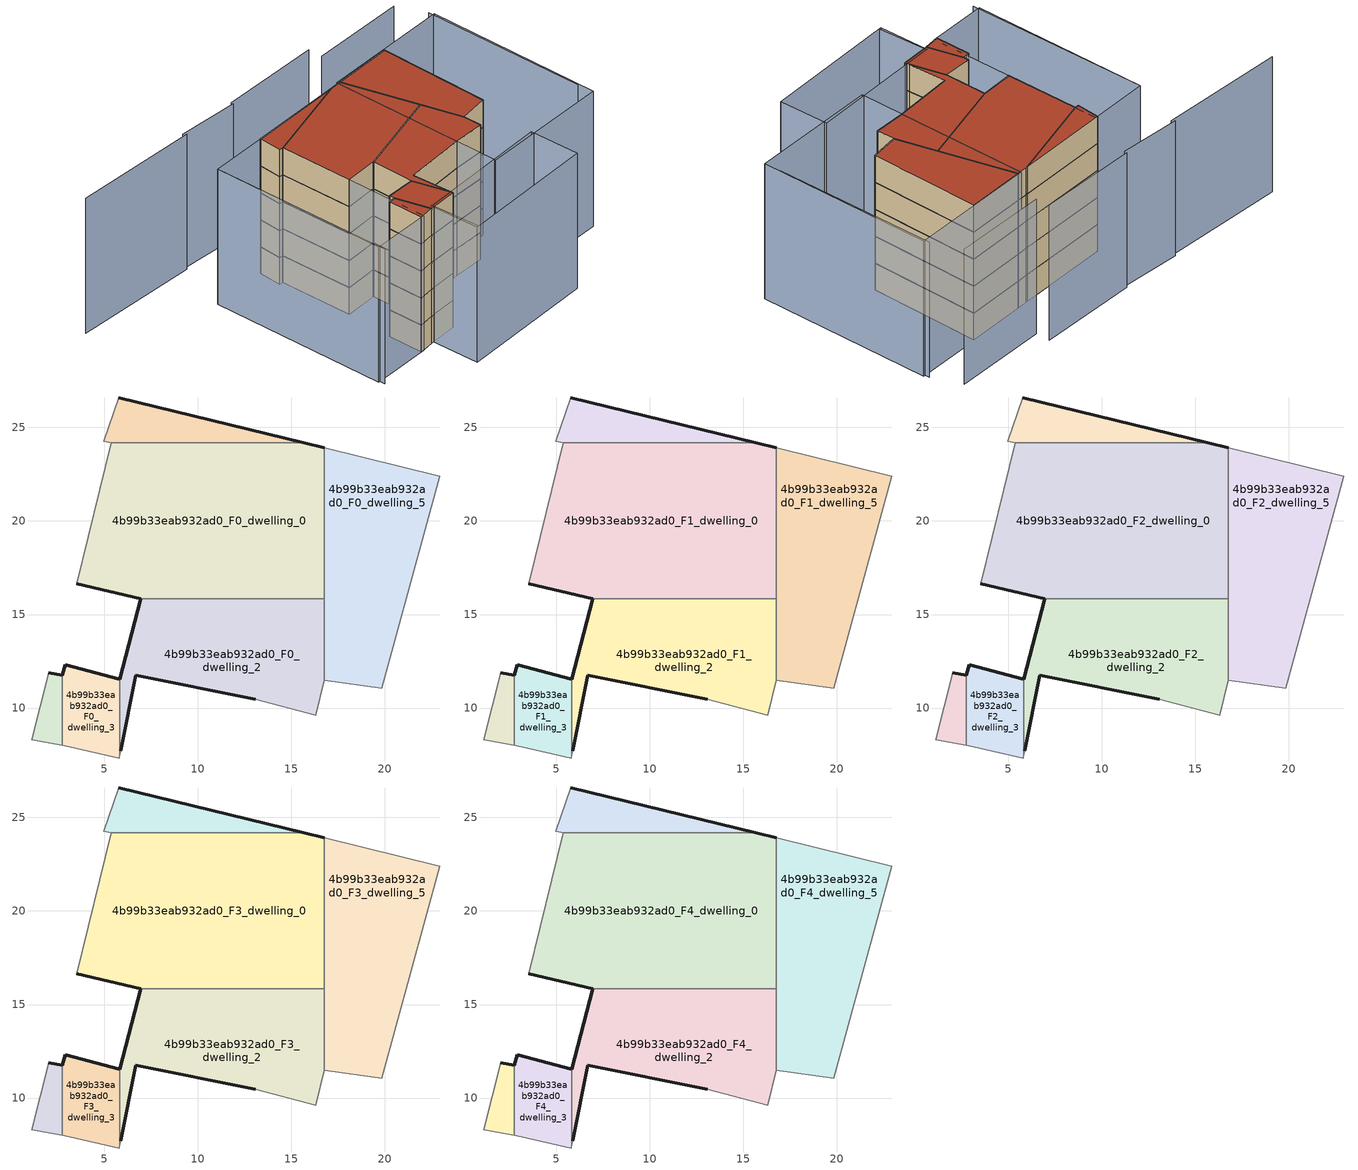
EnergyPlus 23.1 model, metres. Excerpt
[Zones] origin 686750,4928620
4b99b33eab932ad0_F0_dwelling_0
 floor ground (EU_floor_Construction): 16.78,15.85 16.78,23.9 15.67,24.17 5.38,24.17 3.55,16.64 6.97,15.85 z0
 wall outside (EU_wall_Construction): 15.67,24.17 16.78,23.9 / 6.97,15.85 3.55,16.64 z0:3
 wall adiabatic (EU_wall_Construction): 3.55,16.64 5.38,24.17 z0:3
 wall to 4b99b33eab932ad0_F0_dwelling_1 (EU_wall_Construction): 5.38,24.17 15.67,24.17 z0:3
 wall to 4b99b33eab932ad0_F0_dwelling_5 (EU_wall_Construction): 16.78,23.9 16.78,15.85 z0:3
 wall to 4b99b33eab932ad0_F0_dwelling_2 (EU_wall_Construction): 16.78,15.85 6.97,15.85 z0:3
4b99b33eab932ad0_F0_dwelling_1
 floor ground (EU_floor_Construction): 15.67,24.17 5.78,26.57 4.98,24.27 5.38,24.17 z0
 wall outside (EU_wall_Construction): 5.78,26.57 15.67,24.17 z0:3
 wall adiabatic (EU_wall_Construction): 5.38,24.17 4.98,24.27 5.78,26.57 z0:3
4b99b33eab932ad0_F0_dwelling_2
 floor ground (EU_floor_Construction): 16.32,9.62 16.78,11.48 16.78,15.85 6.97,15.85 5.85,11.55 5.85,7.52 5.89,7.71 6.69,11.75 13.09,10.47 z0
 wall outside (EU_wall_Construction): 5.85,11.55 6.97,15.85 / 13.09,10.47 6.69,11.75 5.89,7.71 z0:3
 wall adiabatic (EU_wall_Construction): 16.78,11.48 16.32,9.62 13.09,10.47 / 5.89,7.71 5.85,7.52 z0:3
 wall to 4b99b33eab932ad0_F0_dwelling_3 (EU_wall_Construction): 5.85,7.52 5.85,11.55 z0:3
 wall to 4b99b33eab932ad0_F0_dwelling_5 (EU_wall_Construction): 16.78,15.85 16.78,11.48 z0:3
4b99b33eab932ad0_F0_dwelling_3
 floor ground (EU_floor_Construction): 5.81,7.33 5.85,7.52 5.85,11.55 2.92,12.31 2.78,11.75 2.78,8 3.13,7.94 z0
 wall outside (EU_wall_Construction): 2.78,11.75 2.92,12.31 5.85,11.55 z0:3
 wall adiabatic (EU_wall_Construction): 5.85,7.52 5.81,7.33 3.13,7.94 2.78,8 z0:3
 wall to 4b99b33eab932ad0_F0_dwelling_4 (EU_wall_Construction): 2.78,8 2.78,11.75 z0:3
4b99b33eab932ad0_F0_dwelling_4
 floor ground (EU_floor_Construction): 2.78,8 2.78,11.75 2.03,11.89 1.13,8.3 z0
 wall outside (EU_wall_Construction): 2.03,11.89 2.78,11.75 z0:3
 wall adiabatic (EU_wall_Construction): 2.78,8 1.13,8.3 2.03,11.89 z0:3
4b99b33eab932ad0_F0_dwelling_5
 floor ground (EU_floor_Construction): 19.84,11.05 22.95,22.4 16.78,23.9 16.78,11.48 z0
 wall adiabatic (EU_wall_Construction): 16.78,23.9 22.95,22.4 19.84,11.05 16.78,11.48 z0:3
4b99b33eab932ad0_F1_dwelling_0
 floor to 4b99b33eab932ad0_F0_dwelling_0 (EU_floor_Construction): 16.78,15.85 16.78,23.9 15.67,24.17 5.38,24.17 3.55,16.64 6.97,15.85 z3
 wall outside (EU_wall_Construction): 15.67,24.17 16.78,23.9 / 6.97,15.85 3.55,16.64 z3:6
 wall adiabatic (EU_wall_Construction): 3.55,16.64 5.38,24.17 z3:6
 wall to 4b99b33eab932ad0_F1_dwelling_1 (EU_wall_Construction): 5.38,24.17 15.67,24.17 z3:6
 wall to 4b99b33eab932ad0_F1_dwelling_5 (EU_wall_Construction): 16.78,23.9 16.78,15.85 z3:6
 wall to 4b99b33eab932ad0_F1_dwelling_2 (EU_wall_Construction): 16.78,15.85 6.97,15.85 z3:6
4b99b33eab932ad0_F1_dwelling_1
 floor to 4b99b33eab932ad0_F0_dwelling_1 (EU_floor_Construction): 15.67,24.17 5.78,26.57 4.98,24.27 5.38,24.17 z3
 wall outside (EU_wall_Construction): 5.78,26.57 15.67,24.17 z3:6
 wall adiabatic (EU_wall_Construction): 5.38,24.17 4.98,24.27 5.78,26.57 z3:6
4b99b33eab932ad0_F1_dwelling_2
 floor to 4b99b33eab932ad0_F0_dwelling_2 (EU_floor_Construction): 16.32,9.62 16.78,11.48 16.78,15.85 6.97,15.85 5.85,11.55 5.85,7.52 5.89,7.71 6.69,11.75 13.09,10.47 z3
 wall outside (EU_wall_Construction): 5.85,11.55 6.97,15.85 / 13.09,10.47 6.69,11.75 5.89,7.71 z3:6
 wall adiabatic (EU_wall_Construction): 16.78,11.48 16.32,9.62 13.09,10.47 / 5.89,7.71 5.85,7.52 z3:6
 wall to 4b99b33eab932ad0_F1_dwelling_3 (EU_wall_Construction): 5.85,7.52 5.85,11.55 z3:6
 wall to 4b99b33eab932ad0_F1_dwelling_5 (EU_wall_Construction): 16.78,15.85 16.78,11.48 z3:6
4b99b33eab932ad0_F1_dwelling_3
 floor to 4b99b33eab932ad0_F0_dwelling_3 (EU_floor_Construction): 5.81,7.33 5.85,7.52 5.85,11.55 2.92,12.31 2.78,11.75 2.78,8 3.13,7.94 z3
 wall outside (EU_wall_Construction): 2.78,11.75 2.92,12.31 5.85,11.55 z3:6
 wall adiabatic (EU_wall_Construction): 5.85,7.52 5.81,7.33 3.13,7.94 2.78,8 z3:6
 wall to 4b99b33eab932ad0_F1_dwelling_4 (EU_wall_Construction): 2.78,8 2.78,11.75 z3:6
4b99b33eab932ad0_F1_dwelling_4
 floor to 4b99b33eab932ad0_F0_dwelling_4 (EU_floor_Construction): 2.78,8 2.78,11.75 2.03,11.89 1.13,8.3 z3
 wall outside (EU_wall_Construction): 2.03,11.89 2.78,11.75 z3:6
 wall adiabatic (EU_wall_Construction): 2.78,8 1.13,8.3 2.03,11.89 z3:6
4b99b33eab932ad0_F1_dwelling_5
 floor to 4b99b33eab932ad0_F0_dwelling_5 (EU_floor_Construction): 19.84,11.05 22.95,22.4 16.78,23.9 16.78,11.48 z3
 wall adiabatic (EU_wall_Construction): 16.78,23.9 22.95,22.4 19.84,11.05 16.78,11.48 z3:6
4b99b33eab932ad0_F2_dwelling_0
 floor to 4b99b33eab932ad0_F1_dwelling_0 (EU_floor_Construction): 16.78,15.85 16.78,23.9 15.67,24.17 5.38,24.17 3.55,16.64 6.97,15.85 z6
 wall outside (EU_wall_Construction): 15.67,24.17 16.78,23.9 / 6.97,15.85 3.55,16.64 z6:9
 wall adiabatic (EU_wall_Construction): 3.55,16.64 5.38,24.17 z6:9
 wall to 4b99b33eab932ad0_F2_dwelling_1 (EU_wall_Construction): 5.38,24.17 15.67,24.17 z6:9
 wall to 4b99b33eab932ad0_F2_dwelling_5 (EU_wall_Construction): 16.78,23.9 16.78,15.85 z6:9
 wall to 4b99b33eab932ad0_F2_dwelling_2 (EU_wall_Construction): 16.78,15.85 6.97,15.85 z6:9
4b99b33eab932ad0_F2_dwelling_1
 floor to 4b99b33eab932ad0_F1_dwelling_1 (EU_floor_Construction): 15.67,24.17 5.78,26.57 4.98,24.27 5.38,24.17 z6
 wall outside (EU_wall_Construction): 5.78,26.57 15.67,24.17 z6:9
 wall adiabatic (EU_wall_Construction): 5.38,24.17 4.98,24.27 5.78,26.57 z6:9
4b99b33eab932ad0_F2_dwelling_2
 floor to 4b99b33eab932ad0_F1_dwelling_2 (EU_floor_Construction): 16.32,9.62 16.78,11.48 16.78,15.85 6.97,15.85 5.85,11.55 5.85,7.52 5.89,7.71 6.69,11.75 13.09,10.47 z6
 wall outside (EU_wall_Construction): 5.85,11.55 6.97,15.85 / 13.09,10.47 6.69,11.75 5.89,7.71 z6:9
 wall adiabatic (EU_wall_Construction): 16.78,11.48 16.32,9.62 13.09,10.47 / 5.89,7.71 5.85,7.52 z6:9
 wall to 4b99b33eab932ad0_F2_dwelling_3 (EU_wall_Construction): 5.85,7.52 5.85,11.55 z6:9
 wall to 4b99b33eab932ad0_F2_dwelling_5 (EU_wall_Construction): 16.78,15.85 16.78,11.48 z6:9
4b99b33eab932ad0_F2_dwelling_3
 floor to 4b99b33eab932ad0_F1_dwelling_3 (EU_floor_Construction): 5.81,7.33 5.85,7.52 5.85,11.55 2.92,12.31 2.78,11.75 2.78,8 3.13,7.94 z6
 wall outside (EU_wall_Construction): 2.78,11.75 2.92,12.31 5.85,11.55 z6:9
 wall adiabatic (EU_wall_Construction): 5.85,7.52 5.81,7.33 3.13,7.94 2.78,8 z6:9
 wall to 4b99b33eab932ad0_F2_dwelling_4 (EU_wall_Construction): 2.78,8 2.78,11.75 z6:9
4b99b33eab932ad0_F2_dwelling_4
 floor to 4b99b33eab932ad0_F1_dwelling_4 (EU_floor_Construction): 2.78,8 2.78,11.75 2.03,11.89 1.13,8.3 z6
 wall outside (EU_wall_Construction): 2.03,11.89 2.78,11.75 z6:9
 wall adiabatic (EU_wall_Construction): 2.78,8 1.13,8.3 2.03,11.89 z6:9
4b99b33eab932ad0_F2_dwelling_5
 floor to 4b99b33eab932ad0_F1_dwelling_5 (EU_floor_Construction): 19.84,11.05 22.95,22.4 16.78,23.9 16.78,11.48 z6
 wall adiabatic (EU_wall_Construction): 16.78,23.9 22.95,22.4 19.84,11.05 16.78,11.48 z6:9
4b99b33eab932ad0_F3_dwelling_0
 floor to 4b99b33eab932ad0_F2_dwelling_0 (EU_floor_Construction): 16.78,15.85 16.78,23.9 15.67,24.17 5.38,24.17 3.55,16.64 6.97,15.85 z9
 wall outside (EU_wall_Construction): 15.67,24.17 16.78,23.9 / 6.97,15.85 3.55,16.64 z9:12
 wall adiabatic (EU_wall_Construction): 3.55,16.64 5.38,24.17 z9:12
 wall to 4b99b33eab932ad0_F3_dwelling_1 (EU_wall_Construction): 5.38,24.17 15.67,24.17 z9:12
 wall to 4b99b33eab932ad0_F3_dwelling_5 (EU_wall_Construction): 16.78,23.9 16.78,15.85 z9:12
 wall to 4b99b33eab932ad0_F3_dwelling_2 (EU_wall_Construction): 16.78,15.85 6.97,15.85 z9:12
4b99b33eab932ad0_F3_dwelling_1
 floor to 4b99b33eab932ad0_F2_dwelling_1 (EU_floor_Construction): 15.67,24.17 5.78,26.57 4.98,24.27 5.38,24.17 z9
 wall outside (EU_wall_Construction): 5.78,26.57 15.67,24.17 z9:12
 wall adiabatic (EU_wall_Construction): 5.38,24.17 4.98,24.27 5.78,26.57 z9:12
4b99b33eab932ad0_F3_dwelling_2
 floor to 4b99b33eab932ad0_F2_dwelling_2 (EU_floor_Construction): 16.32,9.62 16.78,11.48 16.78,15.85 6.97,15.85 5.85,11.55 5.85,7.52 5.89,7.71 6.69,11.75 13.09,10.47 z9
 wall outside (EU_wall_Construction): 5.85,11.55 6.97,15.85 / 13.09,10.47 6.69,11.75 5.89,7.71 z9:12
 wall adiabatic (EU_wall_Construction): 16.78,11.48 16.32,9.62 13.09,10.47 / 5.89,7.71 5.85,7.52 z9:12
 wall to 4b99b33eab932ad0_F3_dwelling_3 (EU_wall_Construction): 5.85,7.52 5.85,11.55 z9:12
 wall to 4b99b33eab932ad0_F3_dwelling_5 (EU_wall_Construction): 16.78,15.85 16.78,11.48 z9:12
4b99b33eab932ad0_F3_dwelling_3
 floor to 4b99b33eab932ad0_F2_dwelling_3 (EU_floor_Construction): 5.81,7.33 5.85,7.52 5.85,11.55 2.92,12.31 2.78,11.75 2.78,8 3.13,7.94 z9
 wall outside (EU_wall_Construction): 2.78,11.75 2.92,12.31 5.85,11.55 z9:12
 wall adiabatic (EU_wall_Construction): 5.85,7.52 5.81,7.33 3.13,7.94 2.78,8 z9:12
 wall to 4b99b33eab932ad0_F3_dwelling_4 (EU_wall_Construction): 2.78,8 2.78,11.75 z9:12
4b99b33eab932ad0_F3_dwelling_4
 floor to 4b99b33eab932ad0_F2_dwelling_4 (EU_floor_Construction): 2.78,8 2.78,11.75 2.03,11.89 1.13,8.3 z9
 wall outside (EU_wall_Construction): 2.03,11.89 2.78,11.75 z9:12
 wall adiabatic (EU_wall_Construction): 2.78,8 1.13,8.3 2.03,11.89 z9:12
4b99b33eab932ad0_F3_dwelling_5
 floor to 4b99b33eab932ad0_F2_dwelling_5 (EU_floor_Construction): 19.84,11.05 22.95,22.4 16.78,23.9 16.78,11.48 z9
 wall adiabatic (EU_wall_Construction): 16.78,23.9 22.95,22.4 19.84,11.05 16.78,11.48 z9:12
4b99b33eab932ad0_F4_dwelling_0
 floor to 4b99b33eab932ad0_F3_dwelling_0 (EU_floor_Construction): 16.78,15.85 16.78,23.9 15.67,24.17 5.38,24.17 3.55,16.64 6.97,15.85 z12
 wall outside (EU_wall_Construction): 15.67,24.17 16.78,23.9 / 6.97,15.85 3.55,16.64 z12:15
 wall adiabatic (EU_wall_Construction): 3.55,16.64 5.38,24.17 z12:15
 wall to 4b99b33eab932ad0_F4_dwelling_1 (EU_wall_Construction): 5.38,24.17 15.67,24.17 z12:15
 wall to 4b99b33eab932ad0_F4_dwelling_5 (EU_wall_Construction): 16.78,23.9 16.78,15.85 z12:15
 wall to 4b99b33eab932ad0_F4_dwelling_2 (EU_wall_Construction): 16.78,15.85 6.97,15.85 z12:15
 roof outside (EU_roof_Construction): 16.78,23.9 16.78,15.85 6.97,15.85 3.55,16.64 5.38,24.17 15.67,24.17 z15
4b99b33eab932ad0_F4_dwelling_1
 floor to 4b99b33eab932ad0_F3_dwelling_1 (EU_floor_Construction): 15.67,24.17 5.78,26.57 4.98,24.27 5.38,24.17 z12
 wall outside (EU_wall_Construction): 5.78,26.57 15.67,24.17 z12:15
 wall adiabatic (EU_wall_Construction): 5.38,24.17 4.98,24.27 5.78,26.57 z12:15
 roof outside (EU_roof_Construction): 15.67,24.17 5.38,24.17 4.98,24.27 5.78,26.57 z15
4b99b33eab932ad0_F4_dwelling_2
 floor to 4b99b33eab932ad0_F3_dwelling_2 (EU_floor_Construction): 16.32,9.62 16.78,11.48 16.78,15.85 6.97,15.85 5.85,11.55 5.85,7.52 5.89,7.71 6.69,11.75 13.09,10.47 z12
 wall outside (EU_wall_Construction): 5.85,11.55 6.97,15.85 / 13.09,10.47 6.69,11.75 5.89,7.71 z12:15
 wall adiabatic (EU_wall_Construction): 16.78,11.48 16.32,9.62 13.09,10.47 / 5.89,7.71 5.85,7.52 z12:15
 wall to 4b99b33eab932ad0_F4_dwelling_3 (EU_wall_Construction): 5.85,7.52 5.85,11.55 z12:15
 wall to 4b99b33eab932ad0_F4_dwelling_5 (EU_wall_Construction): 16.78,15.85 16.78,11.48 z12:15
 roof outside (EU_roof_Construction): 16.78,15.85 16.78,11.48 16.32,9.62 13.09,10.47 6.69,11.75 5.89,7.71 5.85,7.52 5.85,11.55 6.97,15.85 z15
4b99b33eab932ad0_F4_dwelling_3
 floor to 4b99b33eab932ad0_F3_dwelling_3 (EU_floor_Construction): 5.81,7.33 5.85,7.52 5.85,11.55 2.92,12.31 2.78,11.75 2.78,8 3.13,7.94 z12
 wall outside (EU_wall_Construction): 2.78,11.75 2.92,12.31 5.85,11.55 z12:15
 wall adiabatic (EU_wall_Construction): 5.85,7.52 5.81,7.33 3.13,7.94 2.78,8 z12:15
 wall to 4b99b33eab932ad0_F4_dwelling_4 (EU_wall_Construction): 2.78,8 2.78,11.75 z12:15
 roof outside (EU_roof_Construction): 5.85,11.55 5.85,7.52 5.81,7.33 3.13,7.94 2.78,8 2.78,11.75 2.92,12.31 z15
4b99b33eab932ad0_F4_dwelling_4
 floor to 4b99b33eab932ad0_F3_dwelling_4 (EU_floor_Construction): 2.78,8 2.78,11.75 2.03,11.89 1.13,8.3 z12
 wall outside (EU_wall_Construction): 2.03,11.89 2.78,11.75 z12:15
 wall adiabatic (EU_wall_Construction): 2.78,8 1.13,8.3 2.03,11.89 z12:15
 roof outside (EU_roof_Construction): 2.78,11.75 2.78,8 1.13,8.3 2.03,11.89 z15
4b99b33eab932ad0_F4_dwelling_5
 floor to 4b99b33eab932ad0_F3_dwelling_5 (EU_floor_Construction): 19.84,11.05 22.95,22.4 16.78,23.9 16.78,11.48 z12
 wall adiabatic (EU_wall_Construction): 16.78,23.9 22.95,22.4 19.84,11.05 16.78,11.48 z12:15
 roof outside (EU_roof_Construction): 22.95,22.4 19.84,11.05 16.78,11.48 16.78,23.9 z15
shading: 3.19,8.25 2.16,3.07 / -0.12,28 -4.72,9.16 / 25.64,4.38 29.84,21.23 / 29.42,24.54 19.65,27.06 / 20.04,28.56 9.69,31.35 / 9.6,31.1 3.4,33.18 / 3.55,32.88 -9.29,36.85 / 17.26,5.01 16.1,-0.16 / 16.1,-0.16 1.92,3.04 / 1.92,3.04 3.09,8.21 / 3.09,8.21 17.26,5.01 / 29.9,20.71 25.34,2.64 / 25.34,2.64 11.97,6.02 / 11.97,6.02 16.52,24.09 / 16.52,24.09 29.9,20.71 / -4.67,9.75 -0.11,28.04 / -0.11,28.04 6.03,26.51 / 6.03,26.51 1.48,8.22 / 1.48,8.22 -4.67,9.75 z0:15
[Building]
EU S2 Campaign: North Axis=0; Terrain=City; Solar Distribution=FullExterior
[Site:Location]
Bologna: Latitude=44.5; Longitude=11.25; Time Zone=1; Elevation=37
[SizingPeriod:WeatherFileDays]
AnnualSizingPeriod: Begin Month=1; Begin Day of Month=1; End Month=12; End Day of Month=31; Day of Week for Start Day=Monday; Use Weather File Daylight Saving Period=No; Use Weather File Rain and Snow Indicators=No
[MATERIAL]
EU_InternalMass_Material: Roughness=MediumRough; Thickness=0.1; Conductivity=1; Density=1800; Specific Heat=900; Thermal Absorptance=0.9; Solar Absorptance=0.7; Visible Absorptance=0.7
[MATERIAL:NOMASS] Roughness=MediumRough; Thermal Absorptance=0.9; Solar Absorptance=0.7; Visible Absorptance=0.7
Name | Thermal Resistance
EU_wall_NoMass | 0.779417
EU_roof_NoMass | 0.435466
EU_floor_NoMass | 0.588222
[CONSTRUCTION]
EU_wall_Construction: EU_wall_NoMass
EU_roof_Construction: EU_roof_NoMass
EU_floor_Construction: EU_floor_NoMass
EU_InternalMass_Construction: EU_InternalMass_Material
[ZONE] Type=1; Multiplier=1; Ceiling Height=autocalculate; Floor Area=autocalculate; Part of Total Floor Area=Yes
Name | Volume
4b99b33eab932ad0_F0_dwelling_0; 4b99b33eab932ad0_F1_dwelling_0; 4b99b33eab932ad0_F2_dwelling_0; 4b99b33eab932ad0_F3_dwelling_0; 4b99b33eab932ad0_F4_dwelling_0 | 304.846
4b99b33eab932ad0_F0_dwelling_1 | 38.554
4b99b33eab932ad0_F1_dwelling_1; 4b99b33eab932ad0_F2_dwelling_1; 4b99b33eab932ad0_F3_dwelling_1; 4b99b33eab932ad0_F4_dwelling_1 | 38.5532
4b99b33eab932ad0_F0_dwelling_2 | 162.995
4b99b33eab932ad0_F1_dwelling_2; 4b99b33eab932ad0_F2_dwelling_2; 4b99b33eab932ad0_F3_dwelling_2; 4b99b33eab932ad0_F4_dwelling_2 | 162.994
4b99b33eab932ad0_F0_dwelling_3 | 39.2937
4b99b33eab932ad0_F1_dwelling_3; 4b99b33eab932ad0_F2_dwelling_3; 4b99b33eab932ad0_F3_dwelling_3; 4b99b33eab932ad0_F4_dwelling_3 | 39.2915
4b99b33eab932ad0_F0_dwelling_4 | 13.4575
4b99b33eab932ad0_F1_dwelling_4; 4b99b33eab932ad0_F2_dwelling_4; 4b99b33eab932ad0_F3_dwelling_4; 4b99b33eab932ad0_F4_dwelling_4 | 13.4568
4b99b33eab932ad0_F0_dwelling_5; 4b99b33eab932ad0_F1_dwelling_5; 4b99b33eab932ad0_F2_dwelling_5; 4b99b33eab932ad0_F3_dwelling_5; 4b99b33eab932ad0_F4_dwelling_5 | 169.193
[INTERNALMASS] Construction=EU_InternalMass_Construction
Name | Zone or ZoneList | Surface Area
4b99b33eab932ad0_F0_dwelling_0_EU_InternalMass | 4b99b33eab932ad0_F0_dwelling_0 | 101.615
4b99b33eab932ad0_F0_dwelling_1_EU_InternalMass | 4b99b33eab932ad0_F0_dwelling_1 | 12.8509
4b99b33eab932ad0_F0_dwelling_2_EU_InternalMass | 4b99b33eab932ad0_F0_dwelling_2 | 54.3314
4b99b33eab932ad0_F0_dwelling_3_EU_InternalMass | 4b99b33eab932ad0_F0_dwelling_3 | 13.0975
4b99b33eab932ad0_F0_dwelling_4_EU_InternalMass | 4b99b33eab932ad0_F0_dwelling_4 | 4.48561
4b99b33eab932ad0_F0_dwelling_5_EU_InternalMass | 4b99b33eab932ad0_F0_dwelling_5 | 56.3965
4b99b33eab932ad0_F1_dwelling_0_EU_InternalMass | 4b99b33eab932ad0_F1_dwelling_0 | 101.615
4b99b33eab932ad0_F1_dwelling_1_EU_InternalMass | 4b99b33eab932ad0_F1_dwelling_1 | 12.8509
4b99b33eab932ad0_F1_dwelling_2_EU_InternalMass | 4b99b33eab932ad0_F1_dwelling_2 | 54.3314
4b99b33eab932ad0_F1_dwelling_3_EU_InternalMass | 4b99b33eab932ad0_F1_dwelling_3 | 13.0975
4b99b33eab932ad0_F1_dwelling_4_EU_InternalMass | 4b99b33eab932ad0_F1_dwelling_4 | 4.48561
4b99b33eab932ad0_F1_dwelling_5_EU_InternalMass | 4b99b33eab932ad0_F1_dwelling_5 | 56.3965
4b99b33eab932ad0_F2_dwelling_0_EU_InternalMass | 4b99b33eab932ad0_F2_dwelling_0 | 101.615
4b99b33eab932ad0_F2_dwelling_1_EU_InternalMass | 4b99b33eab932ad0_F2_dwelling_1 | 12.8509
4b99b33eab932ad0_F2_dwelling_2_EU_InternalMass | 4b99b33eab932ad0_F2_dwelling_2 | 54.3314
4b99b33eab932ad0_F2_dwelling_3_EU_InternalMass | 4b99b33eab932ad0_F2_dwelling_3 | 13.0975
4b99b33eab932ad0_F2_dwelling_4_EU_InternalMass | 4b99b33eab932ad0_F2_dwelling_4 | 4.48561
4b99b33eab932ad0_F2_dwelling_5_EU_InternalMass | 4b99b33eab932ad0_F2_dwelling_5 | 56.3965
4b99b33eab932ad0_F3_dwelling_0_EU_InternalMass | 4b99b33eab932ad0_F3_dwelling_0 | 101.615
4b99b33eab932ad0_F3_dwelling_1_EU_InternalMass | 4b99b33eab932ad0_F3_dwelling_1 | 12.8509
4b99b33eab932ad0_F3_dwelling_2_EU_InternalMass | 4b99b33eab932ad0_F3_dwelling_2 | 54.3314
4b99b33eab932ad0_F3_dwelling_3_EU_InternalMass | 4b99b33eab932ad0_F3_dwelling_3 | 13.0975
4b99b33eab932ad0_F3_dwelling_4_EU_InternalMass | 4b99b33eab932ad0_F3_dwelling_4 | 4.48561
4b99b33eab932ad0_F3_dwelling_5_EU_InternalMass | 4b99b33eab932ad0_F3_dwelling_5 | 56.3965
4b99b33eab932ad0_F4_dwelling_0_EU_InternalMass | 4b99b33eab932ad0_F4_dwelling_0 | 101.615
4b99b33eab932ad0_F4_dwelling_1_EU_InternalMass | 4b99b33eab932ad0_F4_dwelling_1 | 12.8509
4b99b33eab932ad0_F4_dwelling_2_EU_InternalMass | 4b99b33eab932ad0_F4_dwelling_2 | 54.3314
4b99b33eab932ad0_F4_dwelling_3_EU_InternalMass | 4b99b33eab932ad0_F4_dwelling_3 | 13.0975
4b99b33eab932ad0_F4_dwelling_4_EU_InternalMass | 4b99b33eab932ad0_F4_dwelling_4 | 4.48561
4b99b33eab932ad0_F4_dwelling_5_EU_InternalMass | 4b99b33eab932ad0_F4_dwelling_5 | 56.3965
[OTHEREQUIPMENT] Fuel Type=Electricity; Design Level Calculation Method=Watts/Area; Power per Zone Floor Area=1; Fraction Latent=0; Fraction Radiant=0; Fraction Lost=0; Carbon Dioxide Generation Rate=0; EndUse Subcategory=EU_Step8_InternalGains
Name | Zone or ZoneList or Space or SpaceList | Schedule
EU_Step8_InternalGain_4b99b33eab932ad0_F0_dwelling_0_f000 | 4b99b33eab932ad0_F0_dwelling_0 | EU_Step8_GainSchedule_4b99b33eab932ad0_F0_dwelling_0_f000
EU_Step8_InternalGain_4b99b33eab932ad0_F0_dwelling_1_f000 | 4b99b33eab932ad0_F0_dwelling_1 | EU_Step8_GainSchedule_4b99b33eab932ad0_F0_dwelling_1_f000
EU_Step8_InternalGain_4b99b33eab932ad0_F0_dwelling_2_f000 | 4b99b33eab932ad0_F0_dwelling_2 | EU_Step8_GainSchedule_4b99b33eab932ad0_F0_dwelling_2_f000
EU_Step8_InternalGain_4b99b33eab932ad0_F0_dwelling_3_f000 | 4b99b33eab932ad0_F0_dwelling_3 | EU_Step8_GainSchedule_4b99b33eab932ad0_F0_dwelling_3_f000
EU_Step8_InternalGain_4b99b33eab932ad0_F0_dwelling_4_f000 | 4b99b33eab932ad0_F0_dwelling_4 | EU_Step8_GainSchedule_4b99b33eab932ad0_F0_dwelling_4_f000
EU_Step8_InternalGain_4b99b33eab932ad0_F0_dwelling_5_f000 | 4b99b33eab932ad0_F0_dwelling_5 | EU_Step8_GainSchedule_4b99b33eab932ad0_F0_dwelling_5_f000
EU_Step8_InternalGain_4b99b33eab932ad0_F1_dwelling_0_f000 | 4b99b33eab932ad0_F1_dwelling_0 | EU_Step8_GainSchedule_4b99b33eab932ad0_F1_dwelling_0_f000
EU_Step8_InternalGain_4b99b33eab932ad0_F1_dwelling_1_f000 | 4b99b33eab932ad0_F1_dwelling_1 | EU_Step8_GainSchedule_4b99b33eab932ad0_F1_dwelling_1_f000
EU_Step8_InternalGain_4b99b33eab932ad0_F1_dwelling_2_f000 | 4b99b33eab932ad0_F1_dwelling_2 | EU_Step8_GainSchedule_4b99b33eab932ad0_F1_dwelling_2_f000
EU_Step8_InternalGain_4b99b33eab932ad0_F1_dwelling_3_f000 | 4b99b33eab932ad0_F1_dwelling_3 | EU_Step8_GainSchedule_4b99b33eab932ad0_F1_dwelling_3_f000
EU_Step8_InternalGain_4b99b33eab932ad0_F1_dwelling_4_f000 | 4b99b33eab932ad0_F1_dwelling_4 | EU_Step8_GainSchedule_4b99b33eab932ad0_F1_dwelling_4_f000
EU_Step8_InternalGain_4b99b33eab932ad0_F1_dwelling_5_f000 | 4b99b33eab932ad0_F1_dwelling_5 | EU_Step8_GainSchedule_4b99b33eab932ad0_F1_dwelling_5_f000
EU_Step8_InternalGain_4b99b33eab932ad0_F2_dwelling_0_f000 | 4b99b33eab932ad0_F2_dwelling_0 | EU_Step8_GainSchedule_4b99b33eab932ad0_F2_dwelling_0_f000
EU_Step8_InternalGain_4b99b33eab932ad0_F2_dwelling_1_f000 | 4b99b33eab932ad0_F2_dwelling_1 | EU_Step8_GainSchedule_4b99b33eab932ad0_F2_dwelling_1_f000
EU_Step8_InternalGain_4b99b33eab932ad0_F2_dwelling_2_f000 | 4b99b33eab932ad0_F2_dwelling_2 | EU_Step8_GainSchedule_4b99b33eab932ad0_F2_dwelling_2_f000
EU_Step8_InternalGain_4b99b33eab932ad0_F2_dwelling_3_f000 | 4b99b33eab932ad0_F2_dwelling_3 | EU_Step8_GainSchedule_4b99b33eab932ad0_F2_dwelling_3_f000
EU_Step8_InternalGain_4b99b33eab932ad0_F2_dwelling_4_f000 | 4b99b33eab932ad0_F2_dwelling_4 | EU_Step8_GainSchedule_4b99b33eab932ad0_F2_dwelling_4_f000
EU_Step8_InternalGain_4b99b33eab932ad0_F2_dwelling_5_f000 | 4b99b33eab932ad0_F2_dwelling_5 | EU_Step8_GainSchedule_4b99b33eab932ad0_F2_dwelling_5_f000
EU_Step8_InternalGain_4b99b33eab932ad0_F3_dwelling_0_f000 | 4b99b33eab932ad0_F3_dwelling_0 | EU_Step8_GainSchedule_4b99b33eab932ad0_F3_dwelling_0_f000
EU_Step8_InternalGain_4b99b33eab932ad0_F3_dwelling_1_f000 | 4b99b33eab932ad0_F3_dwelling_1 | EU_Step8_GainSchedule_4b99b33eab932ad0_F3_dwelling_1_f000
EU_Step8_InternalGain_4b99b33eab932ad0_F3_dwelling_2_f000 | 4b99b33eab932ad0_F3_dwelling_2 | EU_Step8_GainSchedule_4b99b33eab932ad0_F3_dwelling_2_f000
EU_Step8_InternalGain_4b99b33eab932ad0_F3_dwelling_3_f000 | 4b99b33eab932ad0_F3_dwelling_3 | EU_Step8_GainSchedule_4b99b33eab932ad0_F3_dwelling_3_f000
EU_Step8_InternalGain_4b99b33eab932ad0_F3_dwelling_4_f000 | 4b99b33eab932ad0_F3_dwelling_4 | EU_Step8_GainSchedule_4b99b33eab932ad0_F3_dwelling_4_f000
EU_Step8_InternalGain_4b99b33eab932ad0_F3_dwelling_5_f000 | 4b99b33eab932ad0_F3_dwelling_5 | EU_Step8_GainSchedule_4b99b33eab932ad0_F3_dwelling_5_f000
EU_Step8_InternalGain_4b99b33eab932ad0_F4_dwelling_0_f000 | 4b99b33eab932ad0_F4_dwelling_0 | EU_Step8_GainSchedule_4b99b33eab932ad0_F4_dwelling_0_f000
EU_Step8_InternalGain_4b99b33eab932ad0_F4_dwelling_1_f000 | 4b99b33eab932ad0_F4_dwelling_1 | EU_Step8_GainSchedule_4b99b33eab932ad0_F4_dwelling_1_f000
EU_Step8_InternalGain_4b99b33eab932ad0_F4_dwelling_2_f000 | 4b99b33eab932ad0_F4_dwelling_2 | EU_Step8_GainSchedule_4b99b33eab932ad0_F4_dwelling_2_f000
EU_Step8_InternalGain_4b99b33eab932ad0_F4_dwelling_3_f000 | 4b99b33eab932ad0_F4_dwelling_3 | EU_Step8_GainSchedule_4b99b33eab932ad0_F4_dwelling_3_f000
EU_Step8_InternalGain_4b99b33eab932ad0_F4_dwelling_4_f000 | 4b99b33eab932ad0_F4_dwelling_4 | EU_Step8_GainSchedule_4b99b33eab932ad0_F4_dwelling_4_f000
EU_Step8_InternalGain_4b99b33eab932ad0_F4_dwelling_5_f000 | 4b99b33eab932ad0_F4_dwelling_5 | EU_Step8_GainSchedule_4b99b33eab932ad0_F4_dwelling_5_f000
[ZONEVENTILATION:DESIGNFLOWRATE] Schedule=EU_AlwaysOn; Design Flow Rate Calculation Method=AirChanges/Hour; Air Changes per Hour=0.712058; Ventilation Type=Natural; Fan Pressure Rise=0; Fan Total Efficiency=1; Constant Term Coefficient=1; Temperature Term Coefficient=0; Velocity Term Coefficient=0; Velocity Squared Term Coefficient=0; Minimum Indoor Temperature=-100; Maximum Indoor Temperature=100; Delta Temperature=-100; Minimum Outdoor Temperature=-100; Maximum Outdoor Temperature=100; Maximum Wind Speed=40
Name | Zone or ZoneList or Space or SpaceList
EU_ConstantAir_4b99b33eab932ad0_F0_dwelling_0 | 4b99b33eab932ad0_F0_dwelling_0
EU_ConstantAir_4b99b33eab932ad0_F0_dwelling_1 | 4b99b33eab932ad0_F0_dwelling_1
EU_ConstantAir_4b99b33eab932ad0_F0_dwelling_2 | 4b99b33eab932ad0_F0_dwelling_2
EU_ConstantAir_4b99b33eab932ad0_F0_dwelling_3 | 4b99b33eab932ad0_F0_dwelling_3
EU_ConstantAir_4b99b33eab932ad0_F0_dwelling_4 | 4b99b33eab932ad0_F0_dwelling_4
EU_ConstantAir_4b99b33eab932ad0_F0_dwelling_5 | 4b99b33eab932ad0_F0_dwelling_5
EU_ConstantAir_4b99b33eab932ad0_F1_dwelling_0 | 4b99b33eab932ad0_F1_dwelling_0
EU_ConstantAir_4b99b33eab932ad0_F1_dwelling_1 | 4b99b33eab932ad0_F1_dwelling_1
EU_ConstantAir_4b99b33eab932ad0_F1_dwelling_2 | 4b99b33eab932ad0_F1_dwelling_2
EU_ConstantAir_4b99b33eab932ad0_F1_dwelling_3 | 4b99b33eab932ad0_F1_dwelling_3
EU_ConstantAir_4b99b33eab932ad0_F1_dwelling_4 | 4b99b33eab932ad0_F1_dwelling_4
EU_ConstantAir_4b99b33eab932ad0_F1_dwelling_5 | 4b99b33eab932ad0_F1_dwelling_5
EU_ConstantAir_4b99b33eab932ad0_F2_dwelling_0 | 4b99b33eab932ad0_F2_dwelling_0
EU_ConstantAir_4b99b33eab932ad0_F2_dwelling_1 | 4b99b33eab932ad0_F2_dwelling_1
EU_ConstantAir_4b99b33eab932ad0_F2_dwelling_2 | 4b99b33eab932ad0_F2_dwelling_2
EU_ConstantAir_4b99b33eab932ad0_F2_dwelling_3 | 4b99b33eab932ad0_F2_dwelling_3
EU_ConstantAir_4b99b33eab932ad0_F2_dwelling_4 | 4b99b33eab932ad0_F2_dwelling_4
EU_ConstantAir_4b99b33eab932ad0_F2_dwelling_5 | 4b99b33eab932ad0_F2_dwelling_5
EU_ConstantAir_4b99b33eab932ad0_F3_dwelling_0 | 4b99b33eab932ad0_F3_dwelling_0
EU_ConstantAir_4b99b33eab932ad0_F3_dwelling_1 | 4b99b33eab932ad0_F3_dwelling_1
EU_ConstantAir_4b99b33eab932ad0_F3_dwelling_2 | 4b99b33eab932ad0_F3_dwelling_2
EU_ConstantAir_4b99b33eab932ad0_F3_dwelling_3 | 4b99b33eab932ad0_F3_dwelling_3
EU_ConstantAir_4b99b33eab932ad0_F3_dwelling_4 | 4b99b33eab932ad0_F3_dwelling_4
EU_ConstantAir_4b99b33eab932ad0_F3_dwelling_5 | 4b99b33eab932ad0_F3_dwelling_5
EU_ConstantAir_4b99b33eab932ad0_F4_dwelling_0 | 4b99b33eab932ad0_F4_dwelling_0
EU_ConstantAir_4b99b33eab932ad0_F4_dwelling_1 | 4b99b33eab932ad0_F4_dwelling_1
EU_ConstantAir_4b99b33eab932ad0_F4_dwelling_2 | 4b99b33eab932ad0_F4_dwelling_2
EU_ConstantAir_4b99b33eab932ad0_F4_dwelling_3 | 4b99b33eab932ad0_F4_dwelling_3
EU_ConstantAir_4b99b33eab932ad0_F4_dwelling_4 | 4b99b33eab932ad0_F4_dwelling_4
EU_ConstantAir_4b99b33eab932ad0_F4_dwelling_5 | 4b99b33eab932ad0_F4_dwelling_5
[HVACTEMPLATE:THERMOSTAT] Constant Heating Setpoint=20; Constant Cooling Setpoint=50
EU_HeatOnly_4b99b33eab932ad0_F0_dwelling_0; EU_HeatOnly_4b99b33eab932ad0_F0_dwelling_1; EU_HeatOnly_4b99b33eab932ad0_F0_dwelling_2; EU_HeatOnly_4b99b33eab932ad0_F0_dwelling_3; EU_HeatOnly_4b99b33eab932ad0_F0_dwelling_4; EU_HeatOnly_4b99b33eab932ad0_F0_dwelling_5; EU_HeatOnly_4b99b33eab932ad0_F1_dwelling_0; EU_HeatOnly_4b99b33eab932ad0_F1_dwelling_1; EU_HeatOnly_4b99b33eab932ad0_F1_dwelling_2; EU_HeatOnly_4b99b33eab932ad0_F1_dwelling_3; EU_HeatOnly_4b99b33eab932ad0_F1_dwelling_4; EU_HeatOnly_4b99b33eab932ad0_F1_dwelling_5; EU_HeatOnly_4b99b33eab932ad0_F2_dwelling_0; EU_HeatOnly_4b99b33eab932ad0_F2_dwelling_1; EU_HeatOnly_4b99b33eab932ad0_F2_dwelling_2; EU_HeatOnly_4b99b33eab932ad0_F2_dwelling_3; EU_HeatOnly_4b99b33eab932ad0_F2_dwelling_4; EU_HeatOnly_4b99b33eab932ad0_F2_dwelling_5; EU_HeatOnly_4b99b33eab932ad0_F3_dwelling_0; EU_HeatOnly_4b99b33eab932ad0_F3_dwelling_1; EU_HeatOnly_4b99b33eab932ad0_F3_dwelling_2; EU_HeatOnly_4b99b33eab932ad0_F3_dwelling_3; EU_HeatOnly_4b99b33eab932ad0_F3_dwelling_4; EU_HeatOnly_4b99b33eab932ad0_F3_dwelling_5; EU_HeatOnly_4b99b33eab932ad0_F4_dwelling_0; EU_HeatOnly_4b99b33eab932ad0_F4_dwelling_1; EU_HeatOnly_4b99b33eab932ad0_F4_dwelling_2; EU_HeatOnly_4b99b33eab932ad0_F4_dwelling_3; EU_HeatOnly_4b99b33eab932ad0_F4_dwelling_4; EU_HeatOnly_4b99b33eab932ad0_F4_dwelling_5
[HVACTEMPLATE:ZONE:IDEALLOADSAIRSYSTEM] System Availability Schedule=EU_AlwaysOn; Maximum Heating Supply Air Temperature=50; Minimum Cooling Supply Air Temperature=13; Maximum Heating Supply Air Humidity Ratio=0.0156; Minimum Cooling Supply Air Humidity Ratio=0.0077; Heating Limit=NoLimit; Cooling Limit=NoLimit; Heating Availability Schedule=EU_AlwaysOn; Cooling Availability Schedule=EU_CoolingOff; Dehumidification Control Type=ConstantSensibleHeatRatio; Cooling Sensible Heat Ratio=0.7; Dehumidification Setpoint=60; Humidification Control Type=None; Humidification Setpoint=30; Outdoor Air Method=None; Outdoor Air Flow Rate per Person=0.00944; Outdoor Air Flow Rate per Zone Floor Area=0; Outdoor Air Flow Rate per Zone=0; Demand Controlled Ventilation Type=None; Outdoor Air Economizer Type=NoEconomizer; Heat Recovery Type=None; Sensible Heat Recovery Effectiveness=0.7; Latent Heat Recovery Effectiveness=0.65
Name | Template Thermostat
4b99b33eab932ad0_F0_dwelling_0 | EU_HeatOnly_4b99b33eab932ad0_F0_dwelling_0
4b99b33eab932ad0_F0_dwelling_1 | EU_HeatOnly_4b99b33eab932ad0_F0_dwelling_1
4b99b33eab932ad0_F0_dwelling_2 | EU_HeatOnly_4b99b33eab932ad0_F0_dwelling_2
4b99b33eab932ad0_F0_dwelling_3 | EU_HeatOnly_4b99b33eab932ad0_F0_dwelling_3
4b99b33eab932ad0_F0_dwelling_4 | EU_HeatOnly_4b99b33eab932ad0_F0_dwelling_4
4b99b33eab932ad0_F0_dwelling_5 | EU_HeatOnly_4b99b33eab932ad0_F0_dwelling_5
4b99b33eab932ad0_F1_dwelling_0 | EU_HeatOnly_4b99b33eab932ad0_F1_dwelling_0
4b99b33eab932ad0_F1_dwelling_1 | EU_HeatOnly_4b99b33eab932ad0_F1_dwelling_1
4b99b33eab932ad0_F1_dwelling_2 | EU_HeatOnly_4b99b33eab932ad0_F1_dwelling_2
4b99b33eab932ad0_F1_dwelling_3 | EU_HeatOnly_4b99b33eab932ad0_F1_dwelling_3
4b99b33eab932ad0_F1_dwelling_4 | EU_HeatOnly_4b99b33eab932ad0_F1_dwelling_4
4b99b33eab932ad0_F1_dwelling_5 | EU_HeatOnly_4b99b33eab932ad0_F1_dwelling_5
4b99b33eab932ad0_F2_dwelling_0 | EU_HeatOnly_4b99b33eab932ad0_F2_dwelling_0
4b99b33eab932ad0_F2_dwelling_1 | EU_HeatOnly_4b99b33eab932ad0_F2_dwelling_1
4b99b33eab932ad0_F2_dwelling_2 | EU_HeatOnly_4b99b33eab932ad0_F2_dwelling_2
4b99b33eab932ad0_F2_dwelling_3 | EU_HeatOnly_4b99b33eab932ad0_F2_dwelling_3
4b99b33eab932ad0_F2_dwelling_4 | EU_HeatOnly_4b99b33eab932ad0_F2_dwelling_4
4b99b33eab932ad0_F2_dwelling_5 | EU_HeatOnly_4b99b33eab932ad0_F2_dwelling_5
4b99b33eab932ad0_F3_dwelling_0 | EU_HeatOnly_4b99b33eab932ad0_F3_dwelling_0
4b99b33eab932ad0_F3_dwelling_1 | EU_HeatOnly_4b99b33eab932ad0_F3_dwelling_1
4b99b33eab932ad0_F3_dwelling_2 | EU_HeatOnly_4b99b33eab932ad0_F3_dwelling_2
4b99b33eab932ad0_F3_dwelling_3 | EU_HeatOnly_4b99b33eab932ad0_F3_dwelling_3
4b99b33eab932ad0_F3_dwelling_4 | EU_HeatOnly_4b99b33eab932ad0_F3_dwelling_4
4b99b33eab932ad0_F3_dwelling_5 | EU_HeatOnly_4b99b33eab932ad0_F3_dwelling_5
4b99b33eab932ad0_F4_dwelling_0 | EU_HeatOnly_4b99b33eab932ad0_F4_dwelling_0
4b99b33eab932ad0_F4_dwelling_1 | EU_HeatOnly_4b99b33eab932ad0_F4_dwelling_1
4b99b33eab932ad0_F4_dwelling_2 | EU_HeatOnly_4b99b33eab932ad0_F4_dwelling_2
4b99b33eab932ad0_F4_dwelling_3 | EU_HeatOnly_4b99b33eab932ad0_F4_dwelling_3
4b99b33eab932ad0_F4_dwelling_4 | EU_HeatOnly_4b99b33eab932ad0_F4_dwelling_4
4b99b33eab932ad0_F4_dwelling_5 | EU_HeatOnly_4b99b33eab932ad0_F4_dwelling_5
[SIZING:ZONE] Zone Cooling Design Supply Air Temperature Input Method=SupplyAirTemperature; Zone Cooling Design Supply Air Temperature=13; Zone Heating Design Supply Air Temperature Input Method=SupplyAirTemperature; Zone Heating Design Supply Air Temperature=50; Zone Cooling Design Supply Air Humidity Ratio=0.008; Zone Heating Design Supply Air Humidity Ratio=0.008; Cooling Design Air Flow Method=DesignDay; Cooling Design Air Flow Rate=0; Cooling Minimum Air Flow per Zone Floor Area=0.000762; Cooling Minimum Air Flow=0; Cooling Minimum Air Flow Fraction=0.2; Heating Design Air Flow Method=DesignDay; Heating Design Air Flow Rate=0; Heating Maximum Air Flow per Zone Floor Area=0.002032; Heating Maximum Air Flow=0.141576; Heating Maximum Air Flow Fraction=0.3; Account for Dedicated Outdoor Air System=No; Dedicated Outdoor Air System Control Strategy=NeutralSupplyAir; Dedicated Outdoor Air Low Setpoint Temperature for Design=autosize; Dedicated Outdoor Air High Setpoint Temperature for Design=autosize; Zone Load Sizing Method=Sensible Load Only No Latent Load; Zone Latent Cooling Design Supply Air Humidity Ratio Input Method=HumidityRatioDifference; Zone Cooling Design Supply Air Humidity Ratio Difference=0.005; Zone Latent Heating Design Supply Air Humidity Ratio Input Method=HumidityRatioDifference; Zone Humidification Design Supply Air Humidity Ratio Difference=0.005
4b99b33eab932ad0_F0_dwelling_0; 4b99b33eab932ad0_F0_dwelling_1; 4b99b33eab932ad0_F0_dwelling_2; 4b99b33eab932ad0_F0_dwelling_3; 4b99b33eab932ad0_F0_dwelling_4; 4b99b33eab932ad0_F0_dwelling_5; 4b99b33eab932ad0_F1_dwelling_0; 4b99b33eab932ad0_F1_dwelling_1; 4b99b33eab932ad0_F1_dwelling_2; 4b99b33eab932ad0_F1_dwelling_3; 4b99b33eab932ad0_F1_dwelling_4; 4b99b33eab932ad0_F1_dwelling_5; 4b99b33eab932ad0_F2_dwelling_0; 4b99b33eab932ad0_F2_dwelling_1; 4b99b33eab932ad0_F2_dwelling_2; 4b99b33eab932ad0_F2_dwelling_3; 4b99b33eab932ad0_F2_dwelling_4; 4b99b33eab932ad0_F2_dwelling_5; 4b99b33eab932ad0_F3_dwelling_0; 4b99b33eab932ad0_F3_dwelling_1; 4b99b33eab932ad0_F3_dwelling_2; 4b99b33eab932ad0_F3_dwelling_3; 4b99b33eab932ad0_F3_dwelling_4; 4b99b33eab932ad0_F3_dwelling_5; 4b99b33eab932ad0_F4_dwelling_0; 4b99b33eab932ad0_F4_dwelling_1; 4b99b33eab932ad0_F4_dwelling_2; 4b99b33eab932ad0_F4_dwelling_3; 4b99b33eab932ad0_F4_dwelling_4; 4b99b33eab932ad0_F4_dwelling_5
[SCHEDULE:CONSTANT]
Name | Hourly Value
EU_AlwaysOn | 1
EU_CoolingOff | 0
[SCHEDULE:FILE] Column Number=1; Rows to Skip at Top=0; Number of Hours of Data=8760; Column Separator=Comma; Interpolate to Timestep=No; Minutes per Item=60; Adjust Schedule for Daylight Savings=Yes
Name | File
EU_Step8_GainSchedule_4b99b33eab932ad0_F0_dwelling_0_f000 | ../../schedules/4b99b33eab932ad0/4b99b33eab932ad0_F0_dwelling_0_f000_gain.csv
EU_Step8_GainSchedule_4b99b33eab932ad0_F0_dwelling_1_f000 | ../../schedules/4b99b33eab932ad0/4b99b33eab932ad0_F0_dwelling_1_f000_gain.csv
EU_Step8_GainSchedule_4b99b33eab932ad0_F0_dwelling_2_f000 | ../../schedules/4b99b33eab932ad0/4b99b33eab932ad0_F0_dwelling_2_f000_gain.csv
EU_Step8_GainSchedule_4b99b33eab932ad0_F0_dwelling_3_f000 | ../../schedules/4b99b33eab932ad0/4b99b33eab932ad0_F0_dwelling_3_f000_gain.csv
EU_Step8_GainSchedule_4b99b33eab932ad0_F0_dwelling_4_f000 | ../../schedules/4b99b33eab932ad0/4b99b33eab932ad0_F0_dwelling_4_f000_gain.csv
EU_Step8_GainSchedule_4b99b33eab932ad0_F0_dwelling_5_f000 | ../../schedules/4b99b33eab932ad0/4b99b33eab932ad0_F0_dwelling_5_f000_gain.csv
EU_Step8_GainSchedule_4b99b33eab932ad0_F1_dwelling_0_f000 | ../../schedules/4b99b33eab932ad0/4b99b33eab932ad0_F1_dwelling_0_f000_gain.csv
EU_Step8_GainSchedule_4b99b33eab932ad0_F1_dwelling_1_f000 | ../../schedules/4b99b33eab932ad0/4b99b33eab932ad0_F1_dwelling_1_f000_gain.csv
EU_Step8_GainSchedule_4b99b33eab932ad0_F1_dwelling_2_f000 | ../../schedules/4b99b33eab932ad0/4b99b33eab932ad0_F1_dwelling_2_f000_gain.csv
EU_Step8_GainSchedule_4b99b33eab932ad0_F1_dwelling_3_f000 | ../../schedules/4b99b33eab932ad0/4b99b33eab932ad0_F1_dwelling_3_f000_gain.csv
EU_Step8_GainSchedule_4b99b33eab932ad0_F1_dwelling_4_f000 | ../../schedules/4b99b33eab932ad0/4b99b33eab932ad0_F1_dwelling_4_f000_gain.csv
EU_Step8_GainSchedule_4b99b33eab932ad0_F1_dwelling_5_f000 | ../../schedules/4b99b33eab932ad0/4b99b33eab932ad0_F1_dwelling_5_f000_gain.csv
EU_Step8_GainSchedule_4b99b33eab932ad0_F2_dwelling_0_f000 | ../../schedules/4b99b33eab932ad0/4b99b33eab932ad0_F2_dwelling_0_f000_gain.csv
EU_Step8_GainSchedule_4b99b33eab932ad0_F2_dwelling_1_f000 | ../../schedules/4b99b33eab932ad0/4b99b33eab932ad0_F2_dwelling_1_f000_gain.csv
EU_Step8_GainSchedule_4b99b33eab932ad0_F2_dwelling_2_f000 | ../../schedules/4b99b33eab932ad0/4b99b33eab932ad0_F2_dwelling_2_f000_gain.csv
EU_Step8_GainSchedule_4b99b33eab932ad0_F2_dwelling_3_f000 | ../../schedules/4b99b33eab932ad0/4b99b33eab932ad0_F2_dwelling_3_f000_gain.csv
EU_Step8_GainSchedule_4b99b33eab932ad0_F2_dwelling_4_f000 | ../../schedules/4b99b33eab932ad0/4b99b33eab932ad0_F2_dwelling_4_f000_gain.csv
EU_Step8_GainSchedule_4b99b33eab932ad0_F2_dwelling_5_f000 | ../../schedules/4b99b33eab932ad0/4b99b33eab932ad0_F2_dwelling_5_f000_gain.csv
EU_Step8_GainSchedule_4b99b33eab932ad0_F3_dwelling_0_f000 | ../../schedules/4b99b33eab932ad0/4b99b33eab932ad0_F3_dwelling_0_f000_gain.csv
EU_Step8_GainSchedule_4b99b33eab932ad0_F3_dwelling_1_f000 | ../../schedules/4b99b33eab932ad0/4b99b33eab932ad0_F3_dwelling_1_f000_gain.csv
EU_Step8_GainSchedule_4b99b33eab932ad0_F3_dwelling_2_f000 | ../../schedules/4b99b33eab932ad0/4b99b33eab932ad0_F3_dwelling_2_f000_gain.csv
EU_Step8_GainSchedule_4b99b33eab932ad0_F3_dwelling_3_f000 | ../../schedules/4b99b33eab932ad0/4b99b33eab932ad0_F3_dwelling_3_f000_gain.csv
EU_Step8_GainSchedule_4b99b33eab932ad0_F3_dwelling_4_f000 | ../../schedules/4b99b33eab932ad0/4b99b33eab932ad0_F3_dwelling_4_f000_gain.csv
EU_Step8_GainSchedule_4b99b33eab932ad0_F3_dwelling_5_f000 | ../../schedules/4b99b33eab932ad0/4b99b33eab932ad0_F3_dwelling_5_f000_gain.csv
EU_Step8_GainSchedule_4b99b33eab932ad0_F4_dwelling_0_f000 | ../../schedules/4b99b33eab932ad0/4b99b33eab932ad0_F4_dwelling_0_f000_gain.csv
EU_Step8_GainSchedule_4b99b33eab932ad0_F4_dwelling_1_f000 | ../../schedules/4b99b33eab932ad0/4b99b33eab932ad0_F4_dwelling_1_f000_gain.csv
EU_Step8_GainSchedule_4b99b33eab932ad0_F4_dwelling_2_f000 | ../../schedules/4b99b33eab932ad0/4b99b33eab932ad0_F4_dwelling_2_f000_gain.csv
EU_Step8_GainSchedule_4b99b33eab932ad0_F4_dwelling_3_f000 | ../../schedules/4b99b33eab932ad0/4b99b33eab932ad0_F4_dwelling_3_f000_gain.csv
EU_Step8_GainSchedule_4b99b33eab932ad0_F4_dwelling_4_f000 | ../../schedules/4b99b33eab932ad0/4b99b33eab932ad0_F4_dwelling_4_f000_gain.csv
EU_Step8_GainSchedule_4b99b33eab932ad0_F4_dwelling_5_f000 | ../../schedules/4b99b33eab932ad0/4b99b33eab932ad0_F4_dwelling_5_f000_gain.csv
